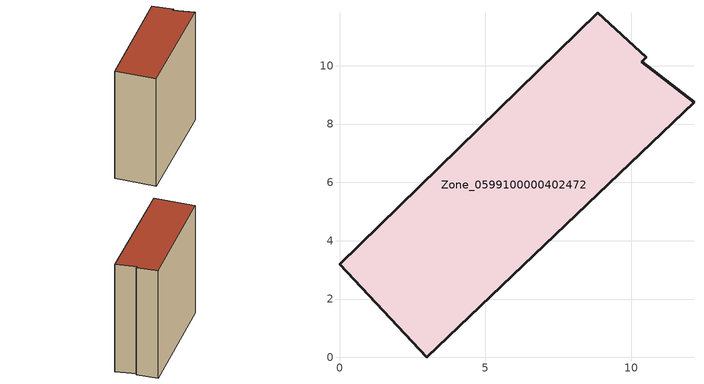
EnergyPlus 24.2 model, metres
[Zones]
Zone_0599100000402472
 floor ground (C_G): 10.52,10.29 10.36,10.14 12.15,8.74 3,0 0,3.19 8.86,11.82 z3.69
 wall outside (C_F): 10.52,10.29 8.86,11.82 0,3.19 3,0 12.15,8.74 10.36,10.14 10.52,10.29 z3.69:16.5
 roof outside (C_R): 10.36,10.14 10.52,10.29 8.86,11.82 0,3.19 3,0 12.15,8.74 z16.5
[BUILDING]
Pand.0599100000402472: North Axis=0; Terrain=City; Loads Convergence Tolerance Value=0.04; Temperature Convergence Tolerance Value=0.4; Solar Distribution=FullExterior; Maximum Number of Warmup Days=25; Minimum Number of Warmup Days=1
[Site:Location]
Rotterdam.The.Hague.AP_ZH_NLD Design_Conditions: Latitude=51.96; Longitude=4.45; Time Zone=1; Elevation=-4.5
[SITE:GROUNDTEMPERATURE:BUILDINGSURFACE]
18, 18, 18, 18, 18, 18, 18, 18, 18, 18, 18, 18
[MATERIAL] Thermal Absorptance=0.9; Solar Absorptance=0.7; Visible Absorptance=0.7
Name | Roughness | Thickness | Conductivity | Density | Specific Heat
G.TI.1946 | MediumSmooth | 0.15 | 1 | 540 | 1210
F.TI.1946 | Rough | 0.3 | 0.857143 | 1920 | 840
R.TI.1946 | MediumRough | 0.2 | 0.1 | 1500 | 1000
[CONSTRUCTION]
C_G: G.TI.1946
C_F: F.TI.1946
C_R: R.TI.1946
[ZONE]
Zone_0599100000402472: Type=1; Multiplier=1; Ceiling Height=Autocalculate; Volume=Autocalculate; Floor Area=autocalculate; Part of Total Floor Area=Yes
[ZONEINFILTRATION:DESIGNFLOWRATE]
Infil_Zone_0599100000402472: Zone or ZoneList or Space or SpaceList=Zone_0599100000402472; Schedule=AlwaysOn; Design Flow Rate Calculation Method=Flow/Area; Flow Rate per Floor Area=0.003; Constant Term Coefficient=1; Temperature Term Coefficient=0; Velocity Term Coefficient=0; Velocity Squared Term Coefficient=0
[HVACTEMPLATE:ZONE:IDEALLOADSAIRSYSTEM]
Zone_0599100000402472: Maximum Heating Supply Air Temperature=50; Minimum Cooling Supply Air Temperature=13; Maximum Heating Supply Air Humidity Ratio=0.0156; Minimum Cooling Supply Air Humidity Ratio=0.0077; Heating Limit=NoLimit; Cooling Limit=NoLimit; Dehumidification Control Type=ConstantSensibleHeatRatio; Cooling Sensible Heat Ratio=0.7; Dehumidification Setpoint=60; Humidification Control Type=None; Humidification Setpoint=30; Outdoor Air Method=None; Outdoor Air Flow Rate per Person=0.00944; Outdoor Air Flow Rate per Zone Floor Area=0; Outdoor Air Flow Rate per Zone=0; Demand Controlled Ventilation Type=None; Outdoor Air Economizer Type=NoEconomizer; Heat Recovery Type=None; Sensible Heat Recovery Effectiveness=0.7; Latent Heat Recovery Effectiveness=0.65
[ZONECONTROL:THERMOSTAT]
ThermostatControl_Zone_0599100000402472: Zone or ZoneList=Zone_0599100000402472; Control Type Schedule=DualSetpointControlType; Control 1=Thermostat_Zone_0599100000402472; Temperature Difference Between Cutout And Setpoint=0
[THERMOSTATSETPOINT:DUALSETPOINT]
Thermostat_Zone_0599100000402472: Heating Setpoint Temperature Schedule=HeatingSetpoint_Zone_0599100000402472; Cooling Setpoint Temperature Schedule=CoolingSetpoint_Zone_0599100000402472
[SCHEDULE:COMPACT]
HeatingSetpoint_Zone_0599100000402472: Through: 12/31, For: AllDays, Until: 24:00, 21
CoolingSetpoint_Zone_0599100000402472: Through: 12/31, For: AllDays, Until: 24:00, 24
DualSetpointControlType: Through: 12/31, For: AllDays, Until: 24:00, 4
AlwaysOn: Through: 12/31, For: AllDays, Until: 24:00, 1
